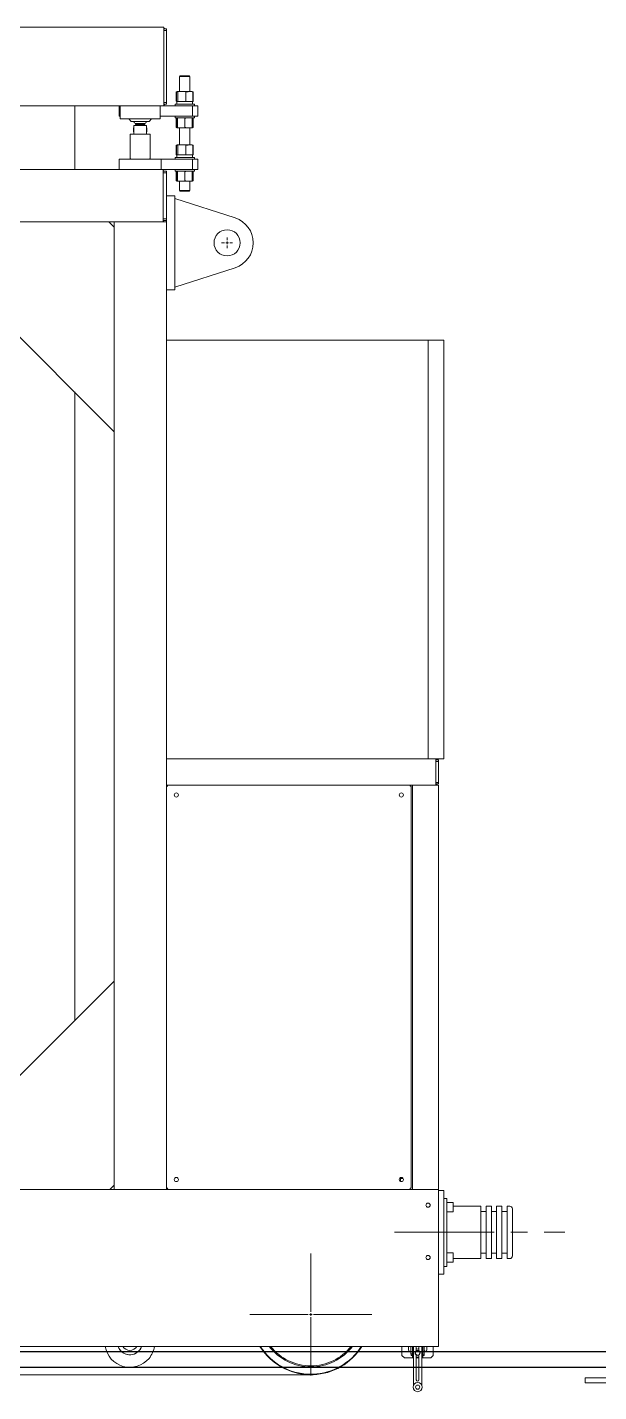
# Model space of a CAD drawing. Header units: millimetres. Extents: x 163705 to 1616509, y 81827 to 302547.
# Drawn here: x 1466820 to 1467912, y 159083 to 161691 of the extents above; entities that cross this region are included whole.
import ezdxf

# ---------------------------------------------------------------- set-up
doc = ezdxf.new("R2010")
doc.units = ezdxf.units.MM
doc.header["$LTSCALE"] = 10
doc.linetypes.add('CENTER2', pattern=[28.575, 19.05, -3.175, 3.175, -3.175])
doc.layers.add('1-中心线', color=1, linetype='CENTER2', lineweight=0)
doc.layers.add('1-设备轮廓', color=2, linetype='Continuous', lineweight=18)

# ---------------------------------------------------------------- blocks, each defined once
blk = doc.blocks.new('SW_CENTERMARKSYMBOL_2')
at = {"lineweight": 18}
for p, q in [((0, 5), (0, 116.5)), ((-5, 0), (-116.5, 0)), ((0, 0), (-2.5, 0)), ((0, 0), (0, 2.5)), ((0, 0), (0, -2.5)), ((0, 0), (2.5, 0)), ((5, 0), (116.5, 0)), ((0, -5), (0, -116.5))]:
    blk.add_line(p, q, dxfattribs=at)
blk = doc.blocks.new('SW_CENTERMARKSYMBOL_3')
for p, q in [((-5, 0), (-10.5, 0)), ((0, 0), (-2.5, 0)), ((0, 5), (0, 10.5)), ((0, 0), (0, 2.5)), ((0, 0), (0, -2.5)), ((0, 0), (2.5, 0)), ((5, 0), (10.5, 0)), ((0, -5), (0, -10.5))]:
    blk.add_line(p, q)
blk = doc.blocks.new('G$C4100961E')
for p, q in [((585.8, 2607.6, 18.2), (2675.8, 2607.6, 18.2)), ((2675.8, 2607.6, 18.2), (2675.8, 2597.6, 18.2)), ((2675.8, 2604.6, 18.2), (2680.8, 2604.6, 18.2)), ((2675.8, 2601.6, 18.2), (2680.8, 2601.6, 18.2)), ((2675.8, 2597.6, 18.2), (2675.8, 2467.6, 18.2)), ((2680.8, 2604.6, 18.2), (2680.8, 2601.6, 18.2)), ((2680.8, 2601.6, 18.2), (2680.8, 2463.6, 18.2)), ((2706.8, 2514.7, 18.2), (2705.8, 2513.7, 18.2)), ((2705.8, 2513.7, 18.2), (2705.8, 2484.7, 18.2)), ((2725.8, 2513.7, 18.2), (2705.8, 2513.7, 18.2)), ((2706.8, 2514.7, 18.2), (2724.8, 2514.7, 18.2)), ((2725.8, 2513.7, 18.2), (2724.8, 2514.7, 18.2)), ((2725.8, 2484.7, 18.2), (2725.8, 2513.7, 18.2)), ((2699.5, 2484.1, 18.2), (2701.1, 2484.4, 18.2)), ((2699.5, 2484.1, 18.2), (2699.5, 2466.2, 18.2)), ((2700.4, 2484.1, 18.2), (2701.7, 2484.7, 18.2)), ((2701.2, 2484.6, 18.2), (2700.4, 2484.4, 18.2)), ((2700.4, 2484.1, 18.2), (2700.4, 2466.2, 18.2)), ((2701.5, 2484.7, 18.2), (2701.3, 2484.6, 18.2)), ((2701.7, 2484.7, 18.2), (2701.5, 2484.7, 18.2)), ((2701.7, 2484.7, 18.2), (2702.9, 2484.1, 18.2)), ((2710.6, 2484.7, 18.2), (2701.7, 2484.7, 18.2)), ((2702.9, 2484.1, 18.2), (2710.6, 2484.7, 18.2)), ((2702.9, 2484.1, 18.2), (2702.9, 2466.2, 18.2)), ((2710.6, 2484.7, 18.2), (2718.2, 2484.1, 18.2)), ((2724.7, 2484.7, 18.2), (2710.6, 2484.7, 18.2)), ((2718.2, 2484.1, 18.2), (2718.2, 2466.2, 18.2)), ((2724.7, 2484.7, 18.2), (2731.1, 2484.1, 18.2)), ((2730, 2484.7, 18.2), (2724.7, 2484.7, 18.2)), ((2730.2, 2484.6, 18.2), (2730, 2484.7, 18.2)), ((2731.1, 2484.4, 18.2), (2730.2, 2484.6, 18.2)), ((2731.1, 2484.1, 18.2), (2730.2, 2484.5, 18.2)), ((2730.8, 2484.2, 18.2), (2732.1, 2484.1, 18.2)), ((2731.1, 2484.1, 18.2), (2731.1, 2466.2, 18.2)), ((2732.1, 2484.1, 18.2), (2732.1, 2466.2, 18.2)), ((585.8, 2457.6, 18.2), (2675.8, 2457.6, 18.2)), ((2505.8, 2335.7, 18.2), (2505.8, 2457.6, 18.2)), ((2590.8, 2437.6, 18.2), (2590.8, 2457.6, 18.2)), ((2592.8, 2457.6, 18.2), (2592.8, 2432.6, 18.2)), ((2668.8, 2432.6, 18.2), (2668.8, 2457.6, 18.2)), ((2675.8, 2467.6, 18.2), (2675.8, 2457.6, 18.2)), ((2675.8, 2463.6, 18.2), (2680.8, 2463.6, 18.2)), ((2675.8, 2460.6, 18.2), (2680.8, 2460.6, 18.2)), ((2730.8, 2457.6, 18.2), (2675.8, 2457.6, 18.2)), ((2680.8, 2463.6, 18.2), (2680.8, 2460.6, 18.2)), ((2697.3, 2460.7, 18.2), (2697.3, 2457.7, 18.2)), ((2697.3, 2460.7, 18.2), (2728.5, 2460.7, 18.2)), ((2697.3, 2457.7, 18.2), (2728.5, 2457.7, 18.2)), ((2701.1, 2465.9, 18.2), (2699.5, 2466.2, 18.2)), ((2701.3, 2465.8, 18.2), (2700.4, 2466.2, 18.2)), ((2700.4, 2465.9, 18.2), (2701.2, 2465.7, 18.2)), ((2700.7, 2465.7, 18.2), (2700.7, 2460.7, 18.2)), ((2700.7, 2465.7, 18.2), (2730.8, 2465.7, 18.2)), ((2701.3, 2465.7, 18.2), (2701.5, 2465.7, 18.2)), ((2702.9, 2466.2, 18.2), (2701.7, 2465.7, 18.2)), ((2710.6, 2465.7, 18.2), (2702.9, 2466.2, 18.2)), ((2705.8, 2457.7, 18.2), (2705.8, 2457.6, 18.2)), ((2718.2, 2466.2, 18.2), (2710.6, 2465.7, 18.2)), ((2731.1, 2466.2, 18.2), (2724.7, 2465.7, 18.2)), ((2725.8, 2457.6, 18.2), (2725.8, 2457.7, 18.2)), ((2728.5, 2460.7, 18.2), (2734.3, 2460.7, 18.2)), ((2728.5, 2457.7, 18.2), (2734.3, 2457.7, 18.2)), ((2730, 2465.7, 18.2), (2730.2, 2465.7, 18.2)), ((2730.2, 2465.8, 18.2), (2731.1, 2466.2, 18.2)), ((2730.2, 2465.7, 18.2), (2731.1, 2465.9, 18.2)), ((2732.1, 2466.2, 18.2), (2730.8, 2466.1, 18.2)), ((2730.8, 2460.7, 18.2), (2730.8, 2465.7, 18.2)), ((2730.8, 2437.6, 18.2), (2730.8, 2457.6, 18.2)), ((2740.8, 2457.6, 18.2), (2730.8, 2457.6, 18.2)), ((2734.3, 2457.7, 18.2), (2734.3, 2460.7, 18.2)), ((2740.8, 2437.6, 18.2), (2740.8, 2457.6, 18.2)), ((2592.8, 2437.6, 18.2), (2590.8, 2437.6, 18.2)), ((2668.8, 2432.6, 18.2), (2592.8, 2432.6, 18.2)), ((2609.4, 2432.6, 18.2), (2613.3, 2427.6, 18.2)), ((2630.8, 2427.6, 18.2), (2613.3, 2427.6, 18.2)), ((2648.2, 2427.6, 18.2), (2630.8, 2427.6, 18.2)), ((2648.2, 2427.6, 18.2), (2652.2, 2432.6, 18.2)), ((2730.8, 2437.6, 18.2), (2668.8, 2437.6, 18.2)), ((2697.3, 2437.6, 18.2), (2697.3, 2434.7, 18.2)), ((2697.3, 2434.7, 18.2), (2728.5, 2434.7, 18.2)), ((2699.8, 2434.1, 18.2), (2701, 2434.4, 18.2)), ((2699.8, 2434.1, 18.2), (2699.8, 2416.2, 18.2)), ((2701.5, 2434.7, 18.2), (2701, 2434.5, 18.2)), ((2701.3, 2434.1, 18.2), (2701.5, 2434.7, 18.2)), ((2701.3, 2434.1, 18.2), (2701.3, 2416.2, 18.2)), ((2701.5, 2434.7, 18.2), (2701.8, 2434.1, 18.2)), ((2701.8, 2434.1, 18.2), (2709, 2434.7, 18.2)), ((2701.8, 2434.1, 18.2), (2701.8, 2416.2, 18.2)), ((2709, 2434.7, 18.2), (2716.3, 2434.1, 18.2)), ((2716.3, 2434.1, 18.2), (2716.3, 2416.2, 18.2)), ((2723.3, 2434.7, 18.2), (2730.3, 2434.1, 18.2)), ((2728.5, 2434.7, 18.2), (2734.3, 2434.7, 18.2)), ((2730.6, 2434.5, 18.2), (2730, 2434.7, 18.2)), ((2730.3, 2434.1, 18.2), (2730, 2434.7, 18.2)), ((2730.3, 2434.1, 18.2), (2730.3, 2416.2, 18.2)), ((2730.4, 2434.2, 18.2), (2731.7, 2434.1, 18.2)), ((2740.8, 2437.6, 18.2), (2730.8, 2437.6, 18.2)), ((2731.7, 2434.1, 18.2), (2731.7, 2416.2, 18.2)), ((2734.3, 2434.7, 18.2), (2734.3, 2437.6, 18.2)), ((2611.8, 2356.7, 18.2), (2611.8, 2402.7, 18.2)), ((2612.8, 2403.7, 18.2), (2648.8, 2403.7, 18.2)), ((2618.2, 2415.3, 18.2), (2618.2, 2408.1, 18.2)), ((2618.2, 2415.3, 18.2), (2618.8, 2415.3, 18.2)), ((2618.2, 2408.1, 18.2), (2618.8, 2408.1, 18.2)), ((2618.8, 2419.6, 18.2), (2618.8, 2403.7, 18.2)), ((2618.9, 2419.7, 18.2), (2642.7, 2419.7, 18.2)), ((2621.9, 2423.5, 18.2), (2621.9, 2421.9, 18.2)), ((2621.9, 2423.5, 18.2), (2639.6, 2423.5, 18.2)), ((2621.9, 2421.9, 18.2), (2639.6, 2421.9, 18.2)), ((2622.8, 2421.9, 18.2), (2622.8, 2419.7, 18.2)), ((2638.8, 2419.7, 18.2), (2638.8, 2421.9, 18.2)), ((2639.6, 2421.9, 18.2), (2639.6, 2423.5, 18.2)), ((2642.8, 2403.7, 18.2), (2642.8, 2419.6, 18.2)), ((2642.8, 2415.3, 18.2), (2643.3, 2415.3, 18.2)), ((2642.8, 2408.1, 18.2), (2643.3, 2408.1, 18.2)), ((2643.3, 2408.1, 18.2), (2643.3, 2415.3, 18.2)), ((2649.8, 2402.7, 18.2), (2649.8, 2356.7, 18.2)), ((2701.4, 2415.8, 18.2), (2699.8, 2416.2, 18.2)), ((2701, 2415.8, 18.2), (2701.5, 2415.7, 18.2)), ((2701.5, 2415.7, 18.2), (2701.3, 2416.2, 18.2)), ((2701.8, 2416.2, 18.2), (2701.5, 2415.7, 18.2)), ((2709, 2415.7, 18.2), (2701.5, 2415.7, 18.2)), ((2709, 2415.7, 18.2), (2701.8, 2416.2, 18.2)), ((2705.8, 2415.7, 18.2), (2705.8, 2382.7, 18.2)), ((2716.3, 2416.2, 18.2), (2709, 2415.7, 18.2)), ((2723.3, 2415.7, 18.2), (2709, 2415.7, 18.2)), ((2730.3, 2416.2, 18.2), (2723.3, 2415.7, 18.2)), ((2730, 2415.7, 18.2), (2723.3, 2415.7, 18.2)), ((2725.8, 2382.7, 18.2), (2725.8, 2415.7, 18.2)), ((2730, 2415.7, 18.2), (2730.3, 2416.2, 18.2)), ((2730, 2415.7, 18.2), (2730.6, 2415.8, 18.2)), ((2731.7, 2416.2, 18.2), (2730.4, 2416.1, 18.2)), ((2699.5, 2382.1, 18.2), (2701.1, 2382.4, 18.2)), ((2699.5, 2382.1, 18.2), (2699.5, 2364.2, 18.2)), ((2700.4, 2382.1, 18.2), (2701.7, 2382.7, 18.2)), ((2701.2, 2382.6, 18.2), (2700.4, 2382.4, 18.2)), ((2700.4, 2382.1, 18.2), (2700.4, 2364.2, 18.2)), ((2701.5, 2382.7, 18.2), (2701.3, 2382.6, 18.2)), ((2701.7, 2382.7, 18.2), (2701.5, 2382.7, 18.2)), ((2701.7, 2382.7, 18.2), (2702.9, 2382.1, 18.2)), ((2710.6, 2382.7, 18.2), (2701.7, 2382.7, 18.2)), ((2702.9, 2382.1, 18.2), (2710.6, 2382.7, 18.2)), ((2702.9, 2382.1, 18.2), (2702.9, 2364.2, 18.2)), ((2710.6, 2382.7, 18.2), (2718.2, 2382.1, 18.2)), ((2724.7, 2382.7, 18.2), (2710.6, 2382.7, 18.2)), ((2718.2, 2382.1, 18.2), (2718.2, 2364.2, 18.2)), ((2724.7, 2382.7, 18.2), (2731.1, 2382.1, 18.2)), ((2730, 2382.7, 18.2), (2724.7, 2382.7, 18.2)), ((2730.2, 2382.6, 18.2), (2730, 2382.7, 18.2)), ((2731.1, 2382.4, 18.2), (2730.2, 2382.6, 18.2)), ((2731.1, 2382.1, 18.2), (2730.2, 2382.5, 18.2)), ((2730.8, 2382.2, 18.2), (2732.1, 2382.1, 18.2)), ((2731.1, 2382.1, 18.2), (2731.1, 2364.2, 18.2)), ((2732.1, 2382.1, 18.2), (2732.1, 2364.2, 18.2)), ((2590.8, 2355.7, 18.2), (2590.8, 2335.7, 18.2)), ((2670.8, 2355.7, 18.2), (2590.8, 2355.7, 18.2)), ((2670.8, 2355.7, 18.2), (2730.8, 2355.7, 18.2)), ((2670.8, 2355.7, 18.2), (2670.8, 2335.7, 18.2)), ((2697.3, 2358.7, 18.2), (2697.3, 2355.7, 18.2)), ((2697.3, 2358.7, 18.2), (2728.5, 2358.7, 18.2)), ((2701.1, 2363.9, 18.2), (2699.5, 2364.2, 18.2)), ((2701.3, 2363.8, 18.2), (2700.4, 2364.2, 18.2)), ((2700.4, 2363.9, 18.2), (2701.2, 2363.7, 18.2)), ((2700.7, 2363.7, 18.2), (2700.7, 2358.7, 18.2)), ((2700.7, 2363.7, 18.2), (2730.8, 2363.7, 18.2)), ((2701.3, 2363.7, 18.2), (2701.5, 2363.7, 18.2)), ((2702.9, 2364.2, 18.2), (2701.7, 2363.7, 18.2)), ((2710.6, 2363.7, 18.2), (2702.9, 2364.2, 18.2)), ((2718.2, 2364.2, 18.2), (2710.6, 2363.7, 18.2)), ((2731.1, 2364.2, 18.2), (2724.7, 2363.7, 18.2)), ((2728.5, 2358.7, 18.2), (2734.3, 2358.7, 18.2)), ((2730, 2363.7, 18.2), (2730.2, 2363.7, 18.2)), ((2730.2, 2363.8, 18.2), (2731.1, 2364.2, 18.2)), ((2730.2, 2363.7, 18.2), (2731.1, 2363.9, 18.2)), ((2732.1, 2364.2, 18.2), (2730.8, 2364.1, 18.2)), ((2730.8, 2358.7, 18.2), (2730.8, 2363.7, 18.2)), ((2730.8, 2355.7, 18.2), (2730.8, 2335.7, 18.2)), ((2730.8, 2355.7, 18.2), (2740.8, 2355.7, 18.2)), ((2734.3, 2355.7, 18.2), (2734.3, 2358.7, 18.2)), ((2740.8, 2355.7, 18.2), (2740.8, 2335.7, 18.2)), ((2590.8, 2335.7, 18.2), (670.8, 2335.7, 18.2)), ((2670.8, 2335.7, 18.2), (2590.8, 2335.7, 18.2)), ((2674.8, 2335.7, 18.2), (2670.8, 2335.7, 18.2)), ((2674.8, 2335.7, 18.2), (2730.8, 2335.7, 18.2)), ((2674.8, 2335.7, 18.2), (2674.8, 2323.7, 18.2)), ((2674.8, 2332.7, 18.2), (2680.8, 2332.7, 18.2)), ((2674.8, 2329.7, 18.2), (2680.8, 2329.7, 18.2)), ((2674.8, 2323.7, 18.2), (2674.8, 2247.7, 18.2)), ((2680.8, 2332.7, 18.2), (2680.8, 2329.7, 18.2)), ((2680.8, 2329.7, 18.2), (2680.8, 2241.7, 18.2)), ((2697.3, 2335.7, 18.2), (2697.3, 2332.7, 18.2)), ((2697.3, 2332.7, 18.2), (2728.5, 2332.7, 18.2)), ((2699.8, 2332.1, 18.2), (2701, 2332.4, 18.2)), ((2699.8, 2332.1, 18.2), (2699.8, 2314.2, 18.2)), ((2701.5, 2332.7, 18.2), (2701, 2332.5, 18.2)), ((2701.3, 2332.1, 18.2), (2701.5, 2332.7, 18.2)), ((2701.3, 2332.1, 18.2), (2701.3, 2314.2, 18.2)), ((2701.5, 2332.7, 18.2), (2701.8, 2332.1, 18.2)), ((2701.8, 2332.1, 18.2), (2709, 2332.7, 18.2)), ((2701.8, 2332.1, 18.2), (2701.8, 2314.2, 18.2)), ((2709, 2332.7, 18.2), (2716.3, 2332.1, 18.2)), ((2716.3, 2332.1, 18.2), (2716.3, 2314.2, 18.2)), ((2723.3, 2332.7, 18.2), (2730.3, 2332.1, 18.2)), ((2728.5, 2332.7, 18.2), (2734.3, 2332.7, 18.2)), ((2730.6, 2332.5, 18.2), (2730, 2332.7, 18.2)), ((2730.3, 2332.1, 18.2), (2730, 2332.7, 18.2)), ((2730.3, 2332.1, 18.2), (2730.3, 2314.2, 18.2)), ((2730.4, 2332.2, 18.2), (2731.7, 2332.1, 18.2)), ((2730.8, 2335.7, 18.2), (2740.8, 2335.7, 18.2)), ((2731.7, 2332.1, 18.2), (2731.7, 2314.2, 18.2)), ((2734.3, 2332.7, 18.2), (2734.3, 2335.7, 18.2)), ((2701.4, 2313.8, 18.2), (2699.8, 2314.2, 18.2)), ((2701, 2313.8, 18.2), (2701.5, 2313.7, 18.2)), ((2701.5, 2313.7, 18.2), (2701.3, 2314.2, 18.2)), ((2701.8, 2314.2, 18.2), (2701.5, 2313.7, 18.2)), ((2709, 2313.7, 18.2), (2701.5, 2313.7, 18.2)), ((2709, 2313.7, 18.2), (2701.8, 2314.2, 18.2)), ((2705.8, 2313.7, 18.2), (2705.8, 2295.7, 18.2)), ((2705.8, 2295.7, 18.2), (2706.8, 2294.7, 18.2)), ((2705.8, 2295.7, 18.2), (2725.8, 2295.7, 18.2)), ((2716.3, 2314.2, 18.2), (2709, 2313.7, 18.2)), ((2723.3, 2313.7, 18.2), (2709, 2313.7, 18.2)), ((2730.3, 2314.2, 18.2), (2723.3, 2313.7, 18.2)), ((2730, 2313.7, 18.2), (2723.3, 2313.7, 18.2)), ((2724.8, 2294.7, 18.2), (2725.8, 2295.7, 18.2)), ((2725.8, 2295.7, 18.2), (2725.8, 2313.7, 18.2)), ((2730, 2313.7, 18.2), (2730.3, 2314.2, 18.2)), ((2730, 2313.7, 18.2), (2730.6, 2313.8, 18.2)), ((2731.7, 2314.2, 18.2), (2730.4, 2314.1, 18.2)), ((2680.8, 2285.7, 18.2), (2696.8, 2285.7, 18.2)), ((2696.8, 2285.7, 18.2), (2696.8, 2105.7, 18.2)), ((2696.8, 2280.7, 18.2), (2812.2, 2243.2, 18.2)), ((2724.8, 2294.7, 18.2), (2706.8, 2294.7, 18.2)), ((2674.8, 2247.7, 18.2), (2674.8, 2235.7, 18.2)), ((2180.8, 2235.7, 18.2), (2570.8, 2235.7, 18.2)), ((2580.8, 1834.5), (2180.8, 2235.7, 18.2)), ((2570.8, 2235.7, 18.2), (2580.8, 2225.7, 18.2)), ((2580.8, 2235.7, 18.2), (2570.8, 2235.7, 18.2)), ((2580.8, 2225.7, 18.2), (2580.8, 2235.7, 18.2)), ((2580.8, 2235.7, 18.2), (2592.8, 2235.7, 18.2)), ((2580.8, 2225.7, 18.2), (2580.8, 1834.5)), ((2668.8, 2235.7, 18.2), (2592.8, 2235.7, 18.2)), ((2668.8, 2235.7, 18.2), (2680.8, 2235.7, 18.2)), ((2674.8, 2241.7, 18.2), (2680.8, 2241.7, 18.2)), ((2674.8, 2238.7, 18.2), (2680.8, 2238.7, 18.2)), ((2680.8, 2241.7, 18.2), (2680.8, 2238.7, 18.2)), ((2680.8, 2238.7, 18.2), (2680.8, 2105.7, 18.2)), ((2812.2, 2148.1, 18.2), (2696.8, 2110.7, 18.2)), ((2680.8, 2105.7, 18.2), (2696.8, 2105.7, 18.2)), ((2680.8, 386.5), (2680.8, 2105.7, 18.2)), ((3180.8, 2009.5), (2680.8, 2009.5)), ((3180.8, 2009.5), (3180.8, 1209.5)), ((3210.8, 2009.5), (3180.8, 2009.5)), ((3180.8, 2009.5), (3180.8, 1209.5)), ((3210.8, 2009.5), (3210.8, 1209.5)), ((2505.8, 709.5), (2505.8, 1910.7, 18.2)), ((2580.8, 386.5), (2580.8, 1835.7, 18.2)), ((3180.8, 1209.5), (2680.8, 1209.5)), ((3210.8, 1209.5), (3180.8, 1209.5)), ((3195.8, 1209.5), (3195.8, 1201.5)), ((3195.8, 1207.5), (3200.8, 1207.5)), ((3195.8, 1204.5), (3200.8, 1204.5)), ((3195.8, 1201.5), (3195.8, 1167.5)), ((3200.8, 1207.5), (3200.8, 1204.5)), ((3200.8, 1204.5), (3200.8, 1164.5)), ((2683, 1159.5), (2680.8, 1159.5)), ((2680.8, 1157.3), (2682.3, 1157.3)), ((3146.6, 1159.5), (2683, 1159.5)), ((2683, 1159.5), (2683, 1158)), ((3150.8, 1159.5), (3146.6, 1159.5)), ((3146.6, 1159.5), (3146.6, 1158)), ((3148.8, 1157.3), (3147.3, 1157.3)), ((3148.8, 1157.3), (3148.8, 388.8)), ((3150.8, 386.5), (3150.8, 1159.5)), ((3150.8, 1159.5), (3158.8, 1159.5)), ((3158.8, 1159.5), (3192.8, 1159.5)), ((3192.8, 1159.5), (3200.8, 1159.5)), ((3195.8, 1167.5), (3195.8, 1159.5)), ((3195.8, 1164.5), (3200.8, 1164.5)), ((3195.8, 1161.5), (3200.8, 1161.5)), ((3200.8, 1164.5), (3200.8, 1161.5)), ((3200.8, 386.5), (3200.8, 1159.5)), ((2182.8, 386.5), (2580.8, 784.5)), ((2580.8, 394.5), (2572.8, 386.5)), ((3126.3, 407.5), (3133.2, 407.5)), ((3127.8, 407.5), (3127.8, 402.1)), ((3200.8, 386.5), (500.8, 386.5)), ((2680.8, 388.8), (2682.3, 388.8)), ((2683, 386.5), (2683, 388)), ((3146.6, 386.5), (3146.6, 388)), ((3148.8, 388.8), (3147.3, 388.8)), ((3200.8, 386.5), (3200.8, 383.5)), ((3210.8, 384.5), (3200.8, 384.5)), ((3200.8, 383.5), (3200.8, 89.5)), ((3210.8, 224.5), (3210.8, 384.5)), ((3216.8, 369.5), (3210.8, 369.5)), ((3210.8, 239.5), (3210.8, 369.5)), ((3216.8, 239.5), (3216.8, 369.5)), ((3228.7, 361.5), (3216.8, 361.5)), ((3216.8, 343.5), (3228.7, 343.5)), ((3228.8, 361.5), (3228.8, 354.2)), ((3281.8, 354.5), (3228.8, 354.5)), ((3228.8, 354.2), (3228.8, 343.6)), ((3281.8, 254.5), (3281.8, 354.5)), ((3291.8, 344.5), (3281.8, 344.5)), ((3301.8, 354.5), (3291.8, 354.5)), ((3291.8, 254.5), (3291.8, 354.5)), ((3301.8, 254.5), (3301.8, 354.5)), ((3311.8, 344.5), (3301.8, 344.5)), ((3321.8, 354.5), (3311.8, 354.5)), ((3311.8, 254.5), (3311.8, 354.5)), ((3321.8, 254.5), (3321.8, 354.5)), ((3331.8, 344.5), (3321.8, 344.5)), ((3336.8, 354.5), (3331.8, 354.5)), ((3331.8, 254.5), (3331.8, 354.5)), ((3341.8, 259.5), (3341.8, 349.5)), ((3228.7, 265.5), (3216.8, 265.5)), ((3228.8, 265.5), (3228.8, 255.7)), ((3281.8, 264.5), (3291.8, 264.5)), ((3301.8, 264.5), (3311.8, 264.5)), ((3321.8, 264.5), (3331.8, 264.5)), ((3216.8, 239.5), (3210.8, 239.5)), ((3216.8, 247.5), (3228.7, 247.5)), ((3228.8, 255.7), (3228.8, 247.6)), ((3228.8, 254.5), (3281.8, 254.5)), ((3291.8, 254.5), (3301.8, 254.5)), ((3311.8, 254.5), (3321.8, 254.5)), ((3331.8, 254.5), (3336.8, 254.5)), ((3210.8, 224.5), (3200.8, 224.5)), ((3200.8, 86.5), (500.8, 86.5)), ((3130.8, 86.5), (3130.8, 69.5)), ((3143.3, 86.5), (3143.3, 79.5)), ((3148.1, 72.6), (3148.1, 86.5)), ((3150.8, 82.9), (3150.8, 65.8)), ((3150.9, 86.5), (3150.9, 83.1)), ((3152.8, 13.8), (3152.8, 86.5)), ((3158.3, 86.5), (3158.3, 78.3)), ((3163.3, 78.3), (3163.3, 86.5)), ((3168.8, 86.5), (3168.8, 13.8)), ((3170.7, 83.1), (3170.7, 86.5)), ((3170.8, 65.8), (3170.8, 82.9)), ((3173.5, 86.5), (3173.5, 72.5)), ((3178.3, 79.5), (3178.3, 86.5)), ((3190.8, 86.5), (3190.8, 69.5)), ((3200.8, 89.5), (3200.8, 86.5)), ((3130.8, 69.5), (3135.8, 64.5)), ((3152.8, 64.5), (3135.8, 64.5)), ((3150.8, 72.6), (3148.1, 72.6)), ((3148.1, 72.5), (3148.1, 72.6)), ((3148.3, 72.6), (3148.3, 71.6)), ((3150.8, 71.6), (3148.3, 71.6)), ((3148.5, 71.6), (3148.5, 69)), ((3150.8, 69), (3148.5, 69)), ((3150.8, 65.8), (3152.8, 65.8)), ((3158.3, 70.2), (3158.3, 22.8)), ((3158.3, 65.8), (3163.3, 65.8)), ((3163.3, 64.5), (3158.3, 64.5)), ((3163.3, 22.8), (3163.3, 70.2)), ((3168.8, 65.8), (3170.8, 65.8)), ((3185.8, 64.5), (3168.8, 64.5)), ((3173.1, 69), (3170.8, 69)), ((3173.1, 69), (3173.1, 71.1)), ((3185.8, 64.5), (3190.8, 69.5)), ((3152.8, 13.8), (3153.6, 13.8)), ((3168.8, 13.8), (3168, 13.8))]:
    blk.add_line(p, q)
at = {"lineweight": 18}
blk.add_line((700.8, 32.4), (2956.8, 32.4), dxfattribs=at)
at = {"flags": 128}
for points in [[(2676.7, 2332.7), (2676.5, 2332.8), (2674.8, 2334)], [(2674.8, 2237.3), (2676.5, 2238.5), (2676.7, 2238.7)], [(2633.5, 86.5), (2633.2, 85.7), (2631.9, 83)], [(2859.2, 86.5), (2860.6, 84.3), (2864.2, 79.1)], [(2860.3, 86.5), (2861.4, 84.9), (2865, 79.7)]]:
    blk.add_lwpolyline(points, dxfattribs=at)
for centre, radius in [((2796.8, 2195.7, 18.2), 25), ((2699.8, 1140.5), 4), ((3129.8, 1140.5), 4), ((2699.8, 405.5), 4), ((3129.8, 405.5), 4), ((3180.8, 356.5), 4), ((3180.8, 256.5), 4)]:
    blk.add_circle(centre, radius)
for centre, radius, start, end in [((2670.8, 2597.6, 18.2), 10, 44.427, 60), ((2670.8, 2467.6, 18.2), 10, 300, 315.573), ((2630.8, 2435.7, 18.2), 15, 212.2476, 233.927), ((2630.8, 2435.7, 18.2), 15, 306.073, 327.7524), ((2612.8, 2402.7, 18.2), 1, 90, 180), ((2618.9, 2419.6, 18.2), 0.1, 90, 180), ((2642.7, 2419.6, 18.2), 0.1, 0, 90), ((2648.8, 2402.7, 18.2), 1, 0, 90), ((2612.8, 2356.7, 18.2), 1, 180, 270), ((2648.8, 2356.7, 18.2), 1, 270, 0), ((2796.8, 2195.7, 18.2), 50, 287.9708, 72.0292), ((3192.8, 1201.5), 8, 48.5904, 67.9757), ((3192.8, 1167.5), 8, 292.0243, 311.4096), ((3228.7, 361.5), 0.1, 0, 90), ((3228.7, 343.6), 0.1, 270, 0), ((3336.8, 349.5), 5, 0, 90), ((3228.7, 265.5), 0.1, 0, 90), ((3228.7, 247.6), 0.1, 270, 0), ((3336.8, 259.5), 5, 270, 0), ((2611, 94.5), 47.8, 189.5296, 320), ((2611, 94.5), 23.9, 199.349, 320), ((2611, 94.5), 23.9, 199.349, 331.2826), ((2611, 94.5), 15.5, 210.6794, 329.3206), ((2611, 94.5), 23.9, 320, 340.651), ((2611, 94.5), 47.8, 320, 350.4704), ((2956.8, 147.4), 115, 216.4084, 328.0826), ((2956.8, 147.4), 114, 216.4084, 327.7703), ((2956.8, 147.4), 100, 217.445, 322.555), ((2956.8, 147.4), 98, 218.3459, 321.6541), ((3145.8, 79.5), 2.5, 180, 336.9261), ((3147.5, 85.2), 4, 324.3409, 18.9656), ((3160.8, 74.2), 4.75, 0, 180), ((3160.8, 74.2), 4.25, 0, 180), ((3160.8, 85.2), 3.62, 226.3972, 313.6028), ((3160.8, 85.2), 3.65, 226.7698, 313.2302), ((3174, 85.2), 4, 161.0344, 180), ((3174, 85.2), 4, 180, 215.6591), ((3175.8, 79.5), 2.5, 203.0739, 0), ((3151.1, 72.5), 3, 180, 209.9264), ((3160.8, 74.2), 4.75, 180, 0), ((3160.8, 74.2), 4.25, 180, 0), ((3170.5, 72.5), 3, 275.7392, 0), ((3160.8, 8.8), 8.75, 0, 180), ((3160.8, 8.8), 8.75, 180, 0), ((3160.8, 8.8), 4, 0, 180), ((3160.8, 8.8), 4, 180, 0), ((3160.8, 22.8), 2.5, 180, 0)]:
    blk.add_arc(centre, radius, start, end)
for centre, major_axis, start_param, end_param in [((2619, 2414.9, 18.2), (-0.924, 0), 4.955147, 5.759587), ((2619, 2408.5, 18.2), (-0.924, 0), 0.523599, 1.328038), ((2642.5, 2414.9, 18.2), (0.924, 0), 0.523599, 1.328038), ((2642.5, 2408.5, 18.2), (0.924, 0), 4.955147, 5.759587)]:
    blk.add_ellipse(centre, major_axis=major_axis, ratio=0.866025, start_param=start_param, end_param=end_param)
for points, knots in [([(2718.2, 2484.1, 18.2), (2718.7, 2484.1, 18.2), (2720.8, 2484.5, 18.2), (2723, 2484.6, 18.2), (2724.7, 2484.7, 18.2)], [0, 0, 0, 0, 0.225037, 1, 1, 1, 1]), ([(2732.1, 2484.1, 18.2), (2731.9, 2484.2, 18.2), (2731.5, 2484.3, 18.2), (2731.2, 2484.3, 18.2), (2731.1, 2484.3, 18.2)], [0, 0, 0, 0, 0.728487, 1, 1, 1, 1]), ([(2724.7, 2465.7, 18.2), (2723, 2465.7, 18.2), (2720.8, 2465.8, 18.2), (2718.7, 2466.2, 18.2), (2718.2, 2466.2, 18.2)], [0, 0, 0, 0, 0.774963, 1, 1, 1, 1]), ([(2731.1, 2466, 18.2), (2731.2, 2466, 18.2), (2731.5, 2466, 18.2), (2731.9, 2466.2, 18.2), (2732.1, 2466.2, 18.2)], [0, 0, 0, 0, 0.271513, 1, 1, 1, 1]), ([(2716.3, 2434.1, 18.2), (2716.8, 2434.1, 18.2), (2719.1, 2434.5, 18.2), (2721.5, 2434.6, 18.2), (2723.3, 2434.7, 18.2)], [0, 0, 0, 0, 0.225037, 1, 1, 1, 1]), ([(2731.7, 2434.1, 18.2), (2731.5, 2434.1, 18.2), (2731.2, 2434.3, 18.2), (2730.8, 2434.4, 18.2), (2730.5, 2434.4, 18.2)], [0, 0, 0, 0, 0.420165, 1, 1, 1, 1]), ([(2723.3, 2415.7, 18.2), (2721.5, 2415.7, 18.2), (2719.1, 2415.8, 18.2), (2716.8, 2416.2, 18.2), (2716.3, 2416.2, 18.2)], [0, 0, 0, 0, 0.774963, 1, 1, 1, 1]), ([(2730.5, 2415.9, 18.2), (2730.8, 2415.9, 18.2), (2731.2, 2416, 18.2), (2731.5, 2416.2, 18.2), (2731.7, 2416.2, 18.2)], [0, 0, 0, 0, 0.579835, 1, 1, 1, 1]), ([(2718.2, 2382.1, 18.2), (2718.7, 2382.1, 18.2), (2720.8, 2382.5, 18.2), (2723, 2382.6, 18.2), (2724.7, 2382.7, 18.2)], [0, 0, 0, 0, 0.225037, 1, 1, 1, 1]), ([(2732.1, 2382.1, 18.2), (2731.9, 2382.2, 18.2), (2731.5, 2382.3, 18.2), (2731.2, 2382.3, 18.2), (2731.1, 2382.3, 18.2)], [0, 0, 0, 0, 0.728487, 1, 1, 1, 1]), ([(2724.7, 2363.7, 18.2), (2723, 2363.7, 18.2), (2720.8, 2363.8, 18.2), (2718.7, 2364.2, 18.2), (2718.2, 2364.2, 18.2)], [0, 0, 0, 0, 0.774963, 1, 1, 1, 1]), ([(2731.1, 2364, 18.2), (2731.2, 2364, 18.2), (2731.5, 2364, 18.2), (2731.9, 2364.2, 18.2), (2732.1, 2364.2, 18.2)], [0, 0, 0, 0, 0.271513, 1, 1, 1, 1]), ([(2716.3, 2332.1, 18.2), (2716.8, 2332.1, 18.2), (2719.1, 2332.5, 18.2), (2721.5, 2332.6, 18.2), (2723.3, 2332.7, 18.2)], [0, 0, 0, 0, 0.225037, 1, 1, 1, 1]), ([(2731.7, 2332.1, 18.2), (2731.5, 2332.1, 18.2), (2731.2, 2332.3, 18.2), (2730.8, 2332.4, 18.2), (2730.5, 2332.4, 18.2)], [0, 0, 0, 0, 0.420165, 1, 1, 1, 1]), ([(2723.3, 2313.7, 18.2), (2721.5, 2313.7, 18.2), (2719.1, 2313.8, 18.2), (2716.8, 2314.2, 18.2), (2716.3, 2314.2, 18.2)], [0, 0, 0, 0, 0.774963, 1, 1, 1, 1]), ([(2730.5, 2313.9, 18.2), (2730.8, 2313.9, 18.2), (2731.2, 2314, 18.2), (2731.5, 2314.2, 18.2), (2731.7, 2314.2, 18.2)], [0, 0, 0, 0, 0.579835, 1, 1, 1, 1])]:
    blk.add_open_spline(points, degree=3, knots=knots)
for points in [[(2680.8, 1157.3), (2680.8, 1157.3), (2680.9, 1157.3), (2681.5, 1157.2), (2682.3, 1157.1), (2682.9, 1157.1), (2683.3, 1157)], [(2682.3, 1157.3), (2682.3, 1157.3), (2682.3, 1157.3), (2682.5, 1157.2), (2682.9, 1157.1), (2683.1, 1157.1), (2683.3, 1157)], [(2683.3, 1157), (2683.2, 1157.4), (2683.2, 1158), (2683.1, 1158.9), (2683.1, 1159.4), (2683, 1159.5), (2683, 1159.5)], [(2683.3, 1157), (2683.2, 1157.2), (2683.2, 1157.4), (2683.1, 1157.8), (2683.1, 1158), (2683, 1158), (2683, 1158)], [(3146.6, 1159.5), (3146.5, 1159.5), (3146.5, 1159.4), (3146.4, 1158.9), (3146.3, 1158), (3146.3, 1157.4), (3146.3, 1157)], [(3146.6, 1158), (3146.5, 1158), (3146.5, 1158), (3146.4, 1157.8), (3146.3, 1157.4), (3146.3, 1157.2), (3146.3, 1157)], [(3146.3, 1157), (3146.6, 1157.1), (3147.3, 1157.1), (3148.1, 1157.2), (3148.7, 1157.3), (3148.7, 1157.3), (3148.8, 1157.3)], [(3146.3, 1157), (3146.4, 1157.1), (3146.7, 1157.1), (3147, 1157.2), (3147.2, 1157.3), (3147.3, 1157.3), (3147.3, 1157.3)], [(2683.3, 389), (2682.9, 389), (2682.3, 389), (2681.5, 388.9), (2680.9, 388.8), (2680.8, 388.8), (2680.8, 388.8)], [(2683.3, 389), (2683.1, 389), (2682.9, 389), (2682.5, 388.9), (2682.3, 388.8), (2682.3, 388.8), (2682.3, 388.8)], [(2683, 386.5), (2683, 386.6), (2683.1, 386.7), (2683.1, 387.2), (2683.2, 388.1), (2683.2, 388.7), (2683.3, 389)], [(2683, 388), (2683, 388.1), (2683.1, 388.1), (2683.1, 388.3), (2683.2, 388.7), (2683.2, 388.9), (2683.3, 389)], [(3146.3, 389), (3146.3, 388.7), (3146.3, 388.1), (3146.4, 387.2), (3146.5, 386.7), (3146.5, 386.6), (3146.6, 386.5)], [(3146.3, 389), (3146.3, 388.9), (3146.3, 388.7), (3146.4, 388.3), (3146.5, 388.1), (3146.5, 388.1), (3146.6, 388)], [(3148.8, 388.8), (3148.7, 388.8), (3148.7, 388.8), (3148.1, 388.9), (3147.3, 389), (3146.6, 389), (3146.3, 389)], [(3147.3, 388.8), (3147.3, 388.8), (3147.2, 388.8), (3147, 388.9), (3146.7, 389), (3146.4, 389), (3146.3, 389)]]:
    blk.add_open_spline(points, degree=3)
at = {"layer": '1-中心线'}
blk.add_line((3116.8, 304.6), (3441.8, 304.6), dxfattribs=at)
at = {"lineweight": 0}
blk.add_blockref('SW_CENTERMARKSYMBOL_3', (2796.8, 2195.7, 18.2), dxfattribs=at)
at = {"layer": '1-中心线', "lineweight": 0}
blk.add_blockref('SW_CENTERMARKSYMBOL_2', (2956.8, 147.4), dxfattribs=at)
blk = doc.blocks.new('*U286')
for p, q in [((0, 100, -1), (43584.1, 100, -19.8)), ((0, 70, -1), (43584.1, 70, -19.8))]:
    blk.add_line(p, q)
blk = doc.blocks.new('A$Cc2962b21')
at = {"layer": '1-设备轮廓'}
for p, q in [((796.8, 3980), (796.8, 3970)), ((796.8, 3980), (1125.1, 3980)), ((796.8, 3970), (1125.1, 3970))]:
    blk.add_line(p, q, dxfattribs=at)

msp = doc.modelspace()

# ---------------------------------------------------------------- block references
for name, p in [('A$Cc2962b21', (1467088.835, 155129.632)), ('*U286', (1464685.648, 159059.632, 0.676))]:
    msp.add_blockref(name, p)
at = {"layer": '1-设备轮廓'}
msp.add_blockref('G$C4100961E', (1464404.884, 159082.943, -1.327), dxfattribs=at)

doc.saveas('drawing.dxf')
